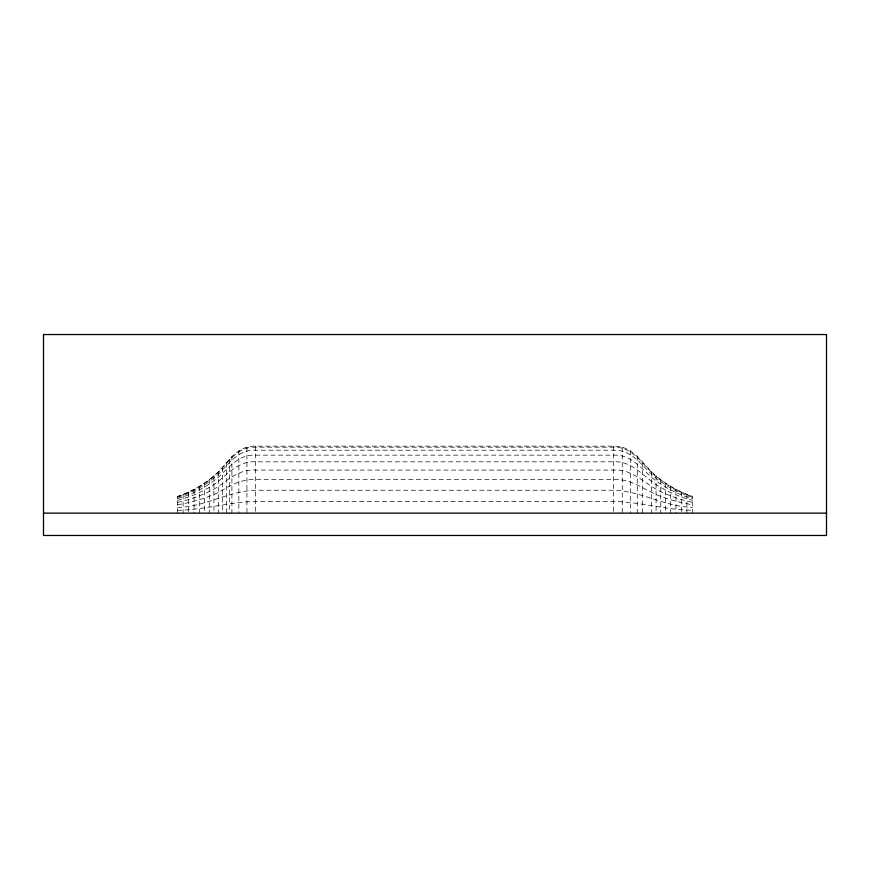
<?xml version="1.0" encoding="UTF-8"?>
<svg xmlns="http://www.w3.org/2000/svg" width="870" height="870" viewBox="0 0 870 870"><rect width="100%" height="100%" fill="white"/><g stroke="black" fill="none" stroke-linecap="round" stroke-linejoin="round"><path stroke-width="0.65" stroke-dasharray="4.35 3.26" d="M177.458 513.137L177.458 496.4C192.694 491.311 206.766 482.828 218.381 471.714C228.886 460.708 238.086 445.277 255.595 446.158L613.6 446.158C635.763 445.734 644.485 468.821 660.754 479.555C670.346 486.863 681.123 492.572 692.542 496.4L692.542 513.137M177.458 496.65C192.651 491.659 206.734 483.318 218.381 472.345C228.897 461.448 238.206 446.266 255.595 447.18L613.6 447.18C635.633 446.68 644.507 469.485 660.754 480.066C670.368 487.276 681.145 492.888 692.542 496.65M177.458 497.401C192.531 492.681 206.614 484.786 218.381 474.215C228.951 463.645 238.565 449.214 255.595 450.203L613.6 450.203C635.22 449.518 644.561 471.431 660.754 481.578C670.422 488.505 681.21 493.834 692.542 497.401M177.458 498.64C192.335 494.334 206.429 487.156 218.381 477.26C229.049 467.255 239.13 454.053 255.595 455.14L613.6 455.14C634.556 454.183 644.648 474.628 660.754 484.057C670.531 490.506 681.308 495.378 692.542 498.64M177.458 500.315C192.085 496.563 206.157 490.343 218.381 481.404C229.234 472.203 239.881 460.687 255.595 461.829L613.6 461.829C633.664 460.611 644.757 478.978 660.754 487.417C670.672 493.192 681.438 497.455 692.542 500.315M177.458 502.381C191.802 499.271 205.82 494.203 218.381 486.515C229.506 478.413 240.762 468.963 255.595 470.083L613.6 470.083C632.588 468.68 644.866 484.362 660.754 491.55C670.846 496.487 681.58 500.011 692.542 502.381M177.458 504.763C191.53 502.392 205.45 498.564 218.381 492.431C229.876 485.775 241.653 478.652 255.595 479.653L613.6 479.653C631.435 478.239 644.953 490.647 660.754 496.346C671.031 500.25 681.721 502.947 692.542 504.763M177.458 507.417C204.809 507.025 228.614 490.952 255.595 490.234L613.6 490.234C640.82 490.952 665.006 506.818 692.542 507.417M177.458 510.233C203.852 510.146 229.299 501.805 255.595 501.512L613.6 501.512C640.157 501.816 665.898 510.027 692.542 510.233M686.887 494.345L686.887 513.137M681.351 491.974L681.351 513.137M675.946 489.299L675.946 513.137M670.705 486.341L670.705 513.137M665.637 483.089L665.637 513.137M660.754 479.555L660.754 513.137M656.078 475.76L656.078 513.137M651.619 471.714L651.619 513.137M642.604 462.905L642.604 513.137M637.286 455.967L637.286 513.137M630.348 450.649L630.348 513.137M622.268 447.3L622.268 513.137M613.6 446.158L613.6 513.137M255.595 446.158L255.595 513.137M246.928 447.3L246.928 513.137M238.848 450.649L238.848 513.137M231.909 455.967L231.909 513.137M229.321 459.49L229.321 513.137M226.591 462.905L226.591 513.137M222.611 467.429L222.611 513.137M218.381 471.714L218.381 513.137M213.922 475.76L213.922 513.137M209.246 479.555L209.246 513.137M204.363 483.089L204.363 513.137M199.295 486.341L199.295 513.137M194.053 489.299L194.053 513.137M188.649 491.974L188.649 513.137M183.113 494.345L183.113 513.137"/><path stroke-width="1.3" d="M43.5 513.137L826.5 513.137M826.5 334.537L43.5 334.537L43.5 535.463L826.5 535.463L826.5 334.537"/></g></svg>
